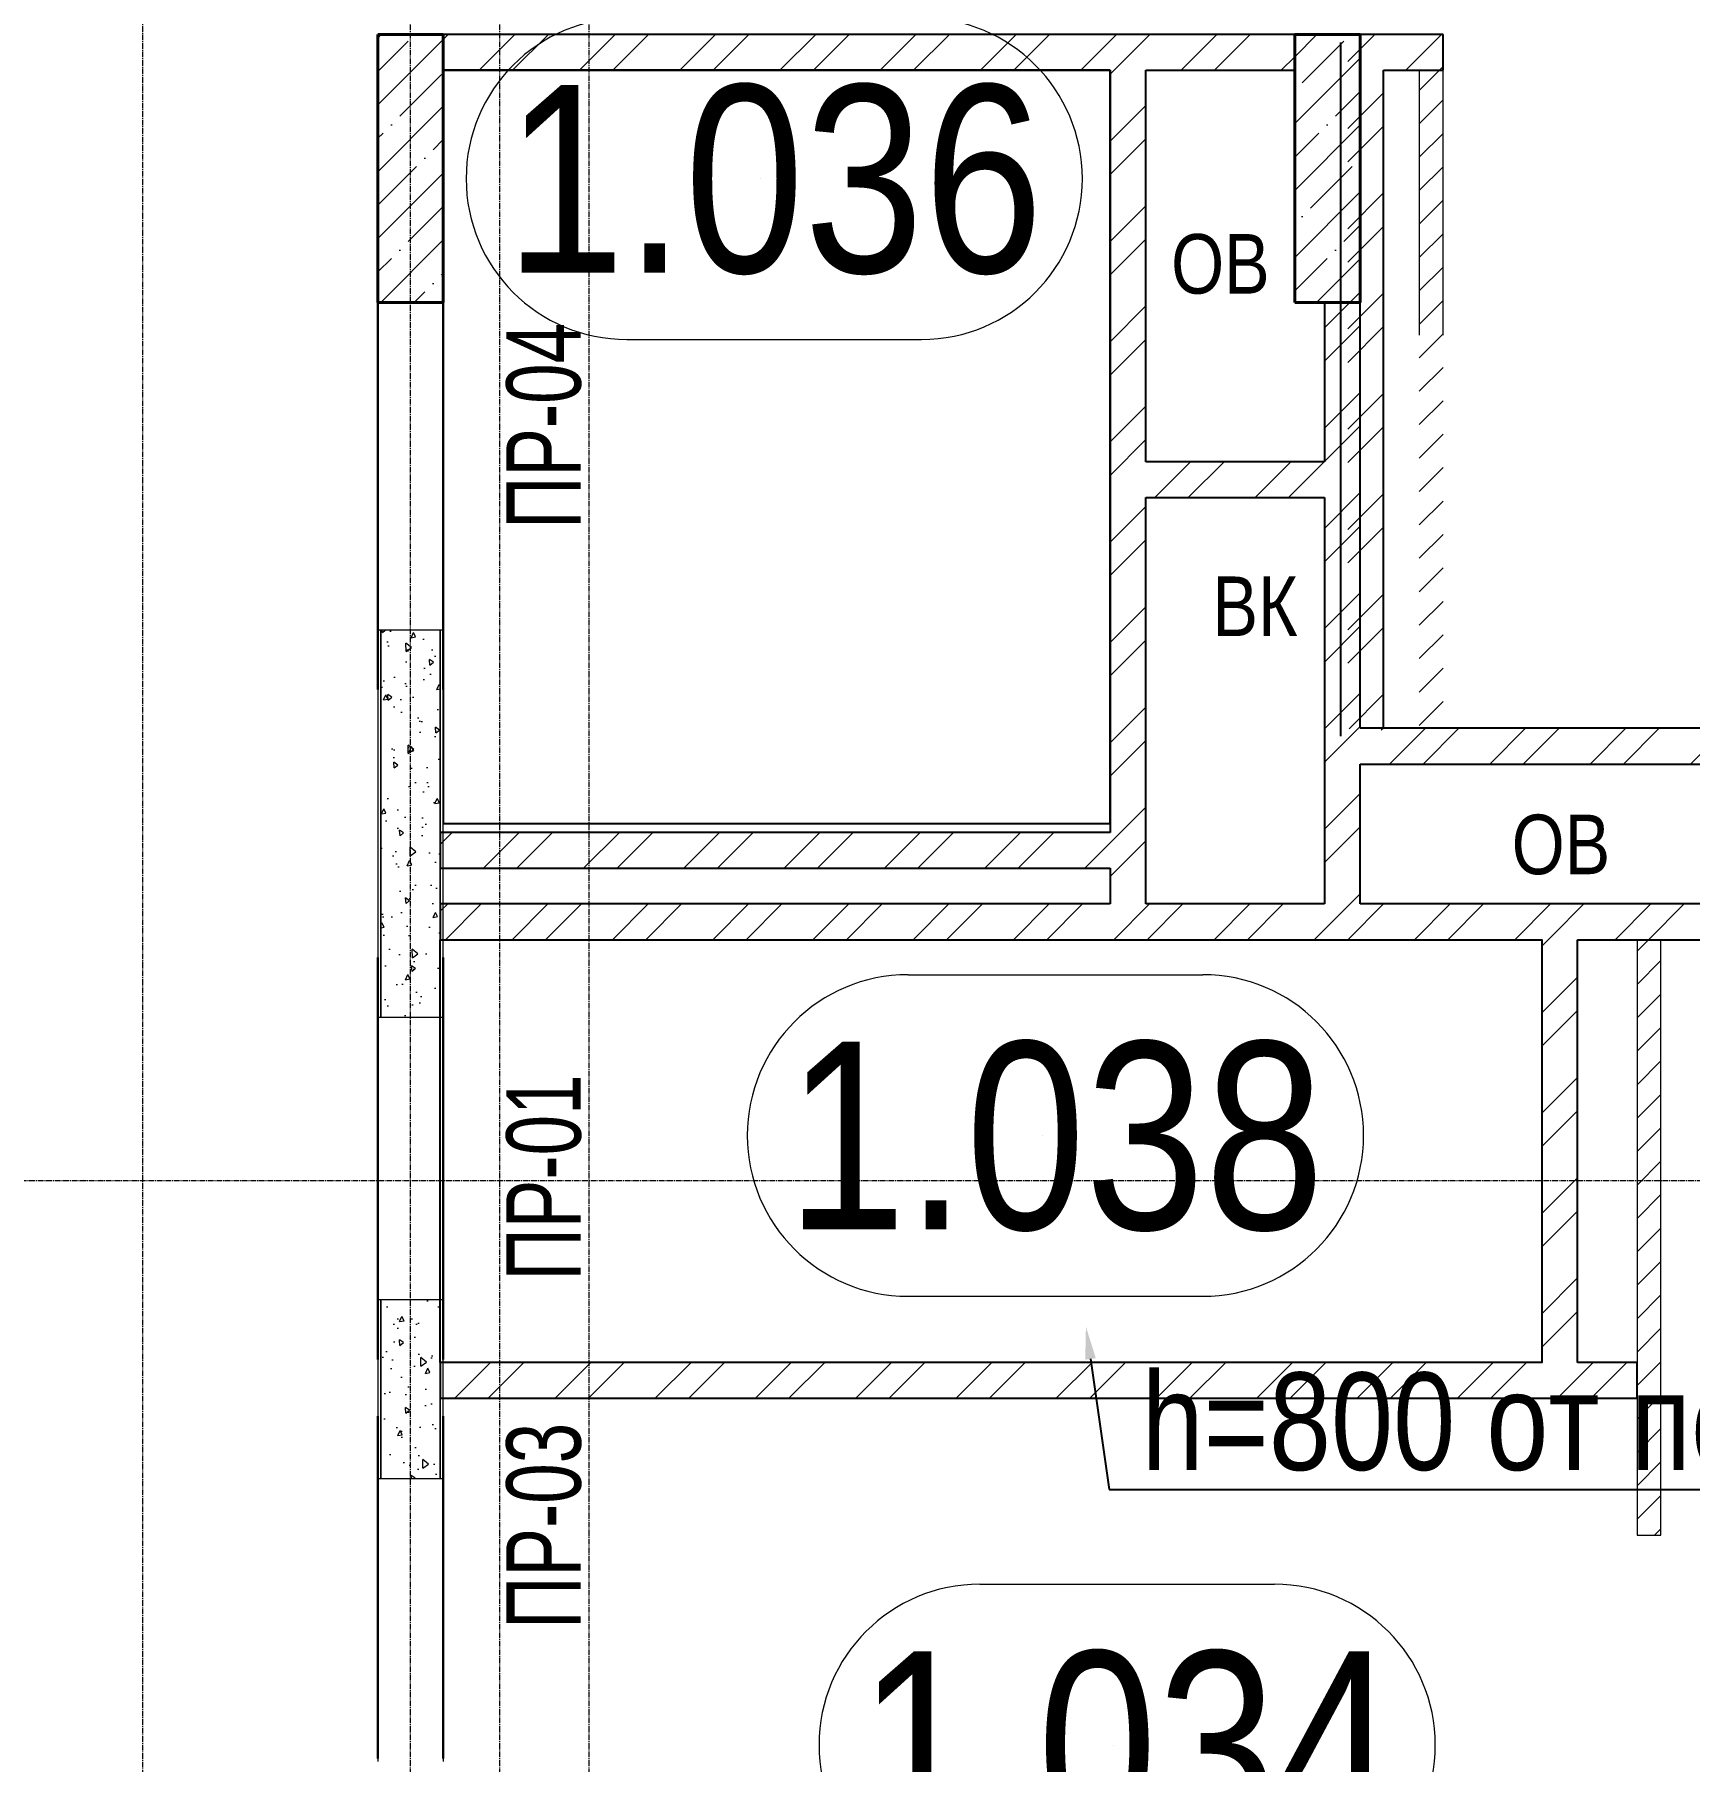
# Model space of a CAD drawing. Header units: millimetres. Extents: x -231292 to 573618, y -153144 to 564035.
# Drawn here: x 19920 to 25479, y -109695 to -103895 of the extents above; entities that cross this region are included whole.
import ezdxf
from ezdxf import colors
from ezdxf.entities.mleader import LeaderData, LeaderLine
from ezdxf.enums import TextEntityAlignment as Align
from ezdxf.math import Vec2, Vec3

# ---------------------------------------------------------------- set-up
doc = ezdxf.new("R2010")
doc.units = ezdxf.units.MM
doc.linetypes.add('CENTER2', pattern=[28.575, 19.05, -3.175, 3.175, -3.175])
doc.linetypes.add('HIDDEN2', pattern=[4.7625, 3.175, -1.5875])
doc.layers.get('0').update_dxf_attribs({"color": 250})
doc.layers.get('Defpoints').update_dxf_attribs({"color": 250})
for name, color, linetype, lineweight in [('АР_Area', 250, 'Continuous', 5), ('АР_Колонны', 250, 'Continuous', 35), ('АР_Стены ГКЛ', 250, 'Continuous', 15), ('АР_Стены ЖБ', 250, 'Continuous', 35), ('АР_Стены кирпич', 250, 'Continuous', 20), ('АР_Стены ПЕНОблок', 250, 'Continuous', 20), ('АР_Тонкая', 250, 'Continuous', 5), ('АР_Штриховка', 250, 'Continuous', 0), ('ВК_Шахты', 5, 'Continuous', 9), ('ОВ_Шахты', 250, 'Continuous', 5), ('РД_Оси_100', 250, 'Continuous', 0)]:
    doc.layers.add(name, color=color, linetype=linetype, lineweight=lineweight)
doc.layers.add('РД_Перемычка инж проемов', color=250, linetype='Continuous')
doc.layers.add('РД_Проем', color=250, linetype='Continuous', lineweight=0, plot=False)
doc.layers.add('РД_проем_инж перемыч_подсчет', color=250, linetype='Continuous', lineweight=30, plot=False)
doc.styles.add('Arial0', font='arial.ttf')
doc.styles.add('style1', font='ARIALN.TTF')
doc.styles.add('ккк', font='isocpeur.ttf', dxfattribs={"width": 0.85, "oblique": 15})
pattern_1 = [(45, (8883.46, -162345.28), (-168.3798, 168.3798), []), (45, (8995.7, -162345.28), (-168.3798, 168.3798), [])]
pattern_2 = [(45, (8883.46, -162345.28), (-112.2532, 112.2532), []), (45, (8995.71, -162345.28), (-112.2532, 112.2532), [198.4375, -39.6875, 0, -39.6875])]

# ---------------------------------------------------------------- blocks, each defined once
blk = doc.blocks.new('MOK-МаркаПом_овал_ареал')
for p, q in [((-2.75, 3), (2.75, 3)), ((-2.75, -3), (2.75, -3))]:
    blk.add_line(p, q)
for centre, radius, start, end in [((-2.75, 0), 3, 90, 270), ((2.75, 0), 3, 270, 90), ((-3.75, 0), 3.5, 0, 0.001)]:
    blk.add_arc(centre, radius, start, end)
at = {"color": 0, "style": 'style1'}
blk.add_attdef('АР-ПОМЕЩЕНИЕ:НОМЕР', text='', height=3.5, dxfattribs=at).set_placement((0, 0), align=Align.MIDDLE)
at = {"layer": 'Defpoints', "color": 2, "style": 'style1'}
blk.add_attdef('АР-ПОМЕЩЕНИЕ:НАИМЕНОВАНИЕ', text='', height=1, dxfattribs=at).set_placement((-0.094, -4.814), align=Align.MIDDLE)
blk = doc.blocks.new('MOK-МаркаПеремычки')
at = {"color": 0, "style": 'ккк', "oblique": 15, "width": 0.85}
blk.add_attdef('АР-ПРОЕМ:ПЕРЕМЫЧКА', text='', height=2.5, dxfattribs=at).set_placement((0, 0), align=Align.MIDDLE)
blk = doc.blocks.new('оси_рен')
at = {"layer": 'РД_Оси_100', "color": 251, "linetype": 'CENTER2', "true_color": 0x636466}
blk.add_line((1225207.916, 177013.25), (1189697.958, 177013.25), dxfattribs=at)
for points in [[(1207052.916, 223268.25), (1207052.916, 135558.25)], [(1207952.916, 135558.25), (1207952.916, 223268.25)], [(1208252.916, 135558.25), (1208252.916, 223268.25)], [(1208552.916, 135558.25), (1208552.916, 223268.25)]]:
    blk.add_lwpolyline(points, dxfattribs=at)

msp = doc.modelspace()

# ---------------------------------------------------------------- hatches: boundary and pattern name
at = {"layer": 'АР_Штриховка', "linetype": 'Continuous', "lineweight": 5, "true_color": 0x000000}
h = msp.add_hatch(dxfattribs=at)
h.set_pattern_fill('ANSI35', color=18, scale=25, style=0)
h.set_pattern_definition(pattern_2)
h.paths.add_polyline_path([(21073.458, -104795.283), (21293.458, -104795.283), (21293.458, -103895.283), (21073.458, -103895.283)], flags=0)
at = {"layer": 'АР_Штриховка', "linetype": 'Continuous', "lineweight": 0, "true_color": 0x000000}
h = msp.add_hatch(dxfattribs=at)
h.set_pattern_fill('ANSI32', color=18, scale=25, angle=-360, style=0)
h.set_pattern_definition(pattern_1)
h.paths.add_polyline_path([(21293.458, -103895.283), (21293.458, -104015.283), (23533.458, -104015.283), (23573.458, -103985.283), (23533.458, -103895.283)], flags=0)
h.paths.add_polyline_path([(23533.458, -103895.283), (23573.458, -103985.283), (23653.458, -104015.283), (24153.459, -104015.283), (24153.459, -103895.283)], flags=0)
at = {"layer": 'АР_Штриховка', "linetype": 'Continuous', "lineweight": 5, "true_color": 0x000000}
h = msp.add_hatch(dxfattribs=at)
h.set_pattern_fill('ANSI35', color=18, scale=25, style=0)
h.set_pattern_definition(pattern_2)
h.paths.add_polyline_path([(24153.459, -104795.283), (24373.459, -104795.283), (24373.459, -103895.283), (24153.459, -103895.283)], flags=0)
at = {"layer": 'АР_Штриховка', "linetype": 'Continuous', "lineweight": 0, "true_color": 0x000000}
h = msp.add_hatch(dxfattribs=at)
h.set_pattern_fill('ANSI32', color=18, scale=25, style=0)
h.set_pattern_definition([(45, (7281.64, -162345.28), (-168.3798, 168.3798), []), (45, (7393.9, -162345.28), (-168.3798, 168.3798), [])])
h.paths.add_polyline_path([(24331.636, -103895.283), (24451.636, -104015.283), (24651.635, -104015.283), (24651.635, -103895.283)], flags=0)
h = msp.add_hatch(dxfattribs=at)
h.set_pattern_fill('ANSI32', color=18, scale=25, style=0)
h.set_pattern_definition([(45, (7281.64, -162345.28), (-168.3798, 168.3798), []), (45, (7393.9, -162345.28), (-168.3798, 168.3798), [])])
h.paths.add_polyline_path([(24331.636, -106225.283), (24411.636, -106255.283), (24451.636, -106225.283), (24451.636, -104015.283), (24331.636, -103895.283)], flags=0)
h = msp.add_hatch(dxfattribs=at)
h.set_pattern_fill('ANSI32', color=18, scale=25, angle=-360, style=0)
h.set_pattern_definition(pattern_1)
h.paths.add_polyline_path([(23653.458, -104015.283), (23573.458, -103985.283), (23533.458, -104015.283), (23533.458, -105450.05), (23623.458, -105410.05), (23653.458, -105330.05)], flags=0)
h.paths.add_polyline_path([(23653.458, -105450.05), (23623.458, -105410.05), (23533.458, -105450.05), (23533.458, -106575.283), (23563.458, -106615.283), (23653.458, -106575.283)], flags=0)
h.paths.add_polyline_path([(23653.458, -106575.283), (23563.458, -106615.283), (23533.458, -106695.283), (23533.458, -106815.283), (23573.458, -106845.283), (23653.458, -106815.283)], flags=0)
at = {"layer": 'АР_Штриховка', "linetype": 'Continuous', "lineweight": 0, "ltscale": 0.5, "true_color": 0x000000}
h = msp.add_hatch(dxfattribs=at)
h.set_pattern_fill('ANSI31', color=18, scale=25, style=0)
h.set_pattern_definition([(45, (7281.635, -162345.28), (-56.1266, 56.1266), [])])
h.paths.add_polyline_path([(24571.635, -106225.283), (24651.635, -106225.283), (24651.635, -104905.283), (24571.635, -104905.283)], flags=0)
h.paths.add_polyline_path([(24571.635, -104905.283), (24651.635, -104905.283), (24651.635, -104015.283), (24571.635, -104015.283)], flags=0)
at = {"layer": 'АР_Штриховка', "linetype": 'Continuous', "lineweight": 0, "true_color": 0x000000}
h = msp.add_hatch(dxfattribs=at)
h.set_pattern_fill('ANSI32', color=18, scale=25, angle=-360, style=0)
h.set_pattern_definition([(45, (8883.46, -162345.28), (-168.3798, 168.3798), []), (45, (8995.7, -162345.28), (-168.3798, 168.3798), [])])
h.paths.add_polyline_path([(24373.459, -104795.283), (24253.459, -104795.283), (24253.459, -105330.051), (24283.459, -105410.051), (24373.459, -105450.051)], flags=0)
h.paths.add_polyline_path([(24373.459, -105450.051), (24283.459, -105410.051), (24253.459, -105450.051), (24253.458, -106345.283), (24343.458, -106305.283), (24373.458, -106225.283)], flags=0)
h.paths.add_polyline_path([(24373.458, -106345.283), (24343.458, -106305.283), (24253.458, -106345.283), (24253.458, -106815.283), (24293.458, -106845.283), (24373.458, -106815.283)], flags=0)
h = msp.add_hatch(dxfattribs=at)
h.set_pattern_fill('ANSI32', color=18, scale=25, angle=-360, style=0)
h.set_pattern_definition(pattern_1)
h.paths.add_polyline_path([(23653.458, -105330.05), (23623.458, -105410.05), (23653.458, -105450.05), (24253.459, -105450.051), (24283.459, -105410.051), (24253.459, -105330.051)], flags=0)
h = msp.add_hatch(dxfattribs=at)
h.set_pattern_fill('AR-CONC', color=18, angle=-315, style=0)
h.set_pattern_definition([(95, (8883.46, -162345.28), (140.09465, 117.55338), [19.05, -209.55]), (40, (8883.46, -162345.28), (-160.01845, 110.1767), [15.24, -167.6406]), (145.45144, (8895.13, -162335.49), (-19.9238, 227.7301), [16.19, -178.09024]), (91.1842, (8847.54, -162309.36), (221.4102, 161.9534), [28.575, -314.325]), (141.63556, (8866, -162295.87), (-7.0866, 342.8268), [24.285, -267.1356]), (36.18415, (8847.54, -162309.36), (-7.0866, 342.8268), [22.86, -251.4597]), (66, (8874.48, -162300.38), (179.51998, 34.89515), [19.05, -209.55]), (11, (8874.48, -162300.38), (-86.5399, 173.9412), [15.24, -167.64]), (116.45145, (8889.44, -162297.47), (92.98005, 208.83634), [16.19, -178.08994]), (82.5, (8883.46, -162345.28), (-57.60547, 61.97341), [0, -165.608, 0, -170.18, 0, -168.275]), (52.5, (8883.46, -162345.28), (-23.58973, 118.087), [0, -97.028, 0, -161.798, 0, -64.135]), (12.5, (8843.406, -162385.335), (99.92786, 91.826196), [0, -63.5, 0, -198.12, 0, -262.89]), (2.5, (8825.45, -162403.3), (86.7639, 122.7224), [0, -82.55, 0, -131.572, 0, -186.69])])
h.paths.add_polyline_path([(21283.458, -105895.283), (21083.458, -105895.283), (21083.458, -107195.283), (21283.458, -107195.283)], flags=0)
h.paths.add_polyline_path([(21283.458, -108145.283), (21083.458, -108145.283), (21083.458, -108745.283), (21283.458, -108745.283)], flags=0)
h = msp.add_hatch(dxfattribs=at)
h.set_pattern_fill('ANSI32', color=18, scale=25, style=0)
h.set_pattern_definition([(45, (8883.46, -162345.28), (-168.3798, 168.3798), []), (45, (8995.7, -162345.28), (-168.3798, 168.3798), [])])
h.paths.add_polyline_path([(24373.458, -106225.283), (24343.458, -106305.283), (24373.458, -106345.283), (26053.459, -106345.283), (26013.459, -106255.283), (25933.459, -106225.283)], flags=0)
h.paths.add_polyline_path([(26053.459, -106225.283), (26013.459, -106255.283), (26053.459, -106345.283), (28883.458, -106345.283), (28883.458, -106225.283)], flags=0)
h = msp.add_hatch(dxfattribs=at)
h.set_pattern_fill('ANSI32', color=18, scale=25, angle=360, style=0)
h.set_pattern_definition(pattern_1)
h.paths.add_polyline_path([(23533.458, -106695.283), (23563.458, -106615.283), (23533.458, -106575.283), (21283.458, -106575.283), (21283.458, -106695.283)], flags=0)
h = msp.add_hatch(dxfattribs=at)
h.set_pattern_fill('ANSI32', color=18, scale=25, angle=360, style=0)
h.set_pattern_definition(pattern_1)
h.paths.add_polyline_path([(28883.458, -106935.283), (28883.458, -106815.283), (25103.458, -106815.283), (25063.458, -106905.283), (25103.458, -106935.283)], flags=0)
h.paths.add_polyline_path([(24983.458, -106935.283), (25063.458, -106905.283), (25103.458, -106815.283), (24373.458, -106815.283), (24293.458, -106845.283), (24253.458, -106935.283)], flags=0)
h.paths.add_polyline_path([(24253.458, -106935.283), (24293.458, -106845.283), (24253.458, -106815.283), (23653.458, -106815.283), (23573.458, -106845.283), (23533.458, -106935.283)], flags=0)
h.paths.add_polyline_path([(23533.458, -106935.283), (23573.458, -106845.283), (23533.458, -106815.283), (21283.458, -106815.283), (21283.458, -106935.283)], flags=0)
h = msp.add_hatch(dxfattribs=at)
h.set_pattern_fill('ANSI32', color=18, scale=25, style=0)
h.set_pattern_definition([(45, (8883.46, -162345.28), (-168.3798, 168.3798), []), (45, (8995.7, -162345.28), (-168.3798, 168.3798), [])])
h.paths.add_polyline_path([(24983.458, -108355.283), (25063.458, -108385.283), (25103.458, -108355.283), (25103.458, -106935.283), (25063.458, -106905.283), (24983.458, -106935.283)], flags=0)
at = {"layer": 'АР_Штриховка', "linetype": 'Continuous', "lineweight": 0, "ltscale": 0.5, "true_color": 0x000000}
h = msp.add_hatch(dxfattribs=at)
h.set_pattern_fill('ANSI31', color=18, scale=25, style=0)
h.set_pattern_definition([(45, (8883.46, -162345.28), (-56.1266, 56.1266), [])])
h.paths.add_polyline_path([(25303.458, -108935.283), (25383.458, -108935.283), (25383.458, -108255.283), (25303.458, -108255.283)], flags=0)
h.paths.add_polyline_path([(25303.458, -108255.283), (25383.458, -108255.283), (25383.458, -106935.283), (25303.458, -106935.283)], flags=0)
at = {"layer": 'АР_Штриховка', "linetype": 'Continuous', "lineweight": 0, "true_color": 0x000000}
h = msp.add_hatch(dxfattribs=at)
h.set_pattern_fill('ANSI32', color=18, scale=25, style=0)
h.set_pattern_definition([(45, (8883.46, -162345.28), (-168.3798, 168.3798), []), (45, (8995.7, -162345.28), (-168.3798, 168.3798), [])])
h.paths.add_polyline_path([(21283.458, -108355.283), (21283.458, -108475.283), (25103.458, -108475.283), (25063.458, -108385.283), (24983.458, -108355.283)], flags=0)
h.paths.add_polyline_path([(25103.458, -108355.283), (25063.458, -108385.283), (25103.458, -108475.283), (25303.458, -108475.283), (25303.458, -108355.283)], flags=0)

# ---------------------------------------------------------------- linework, layer by layer
for points in [[(23533.458, -104015.283), (21293.458, -104015.283), (21293.458, -106545.283), (23533.458, -106545.283)], [(21283.458, -106935.283), (24983.458, -106935.283), (24983.458, -108355.283), (21283.458, -108355.283)]]:
    msp.add_lwpolyline(points, close=True)
at = {"layer": 'АР_Колонны', "color": 18, "linetype": 'HIDDEN2', "lineweight": 25, "true_color": 0x000000}
for p, q in [((21073.458, -103895.283), (21293.458, -103895.283)), ((21073.458, -104795.283), (21073.458, -103895.283)), ((21293.458, -103895.283), (21293.458, -104795.283)), ((24153.459, -103895.283), (24373.459, -103895.283)), ((24153.459, -104795.283), (24153.459, -103895.283)), ((24373.459, -103895.283), (24373.459, -104795.283)), ((21293.458, -104795.283), (21073.458, -104795.283)), ((24373.459, -104795.283), (24153.459, -104795.283))]:
    msp.add_line(p, q, dxfattribs=at)
at = {"layer": 'АР_Колонны', "color": 18, "linetype": 'Continuous', "lineweight": 30, "true_color": 0x000000}
for p, q in [((21293.458, -103895.283), (21073.458, -103895.283)), ((21073.458, -103895.283), (21073.458, -104795.283)), ((21293.458, -104795.283), (21293.458, -103895.283)), ((24373.459, -103895.283), (24153.459, -103895.283)), ((24153.459, -103895.283), (24153.459, -104795.283)), ((24373.459, -104795.283), (24373.459, -103895.283)), ((21073.458, -104795.283), (21293.458, -104795.283)), ((24153.459, -104795.283), (24373.459, -104795.283))]:
    msp.add_line(p, q, dxfattribs=at)
at = {"layer": 'АР_Стены ЖБ', "color": 18, "linetype": 'Continuous', "lineweight": 40, "true_color": 0x000000}
for p, q in [((21293.458, -103895.283), (21073.458, -103895.283)), ((21073.458, -103895.283), (21073.458, -104795.283)), ((21293.458, -104795.283), (21293.458, -103895.283)), ((24373.459, -103895.283), (24153.459, -103895.283)), ((24153.459, -103895.283), (24153.459, -104795.283)), ((24373.459, -104795.283), (24373.459, -103895.283)), ((21073.458, -104795.283), (21293.458, -104795.283)), ((24153.459, -104795.283), (24373.459, -104795.283))]:
    msp.add_line(p, q, dxfattribs=at)
at = {"layer": 'АР_Стены кирпич', "color": 18, "linetype": 'Continuous', "lineweight": 25, "true_color": 0x000000}
for p, q in [((21293.458, -103895.283), (21293.458, -104015.283)), ((23533.458, -103895.283), (21293.458, -103895.283)), ((24153.459, -103895.283), (23533.458, -103895.283)), ((24153.459, -104015.283), (24153.459, -103895.283)), ((24307.083, -103922.268), (24307.083, -106252.268)), ((24651.635, -103895.283), (24331.636, -103895.283)), ((24651.635, -104015.283), (24651.635, -103895.283)), ((21293.458, -104015.283), (23533.458, -104015.283)), ((23533.458, -104015.283), (23533.458, -105450.05)), ((23653.458, -105330.05), (23653.458, -104015.283)), ((23653.458, -104015.283), (24153.459, -104015.283)), ((24451.636, -104015.283), (24651.635, -104015.283)), ((24451.636, -106225.283), (24451.636, -104015.283)), ((24373.459, -104795.283), (24253.459, -104795.283)), ((24253.459, -104795.283), (24253.459, -105330.051)), ((24373.459, -105450.051), (24373.459, -104795.283)), ((24253.459, -105330.051), (23653.458, -105330.05)), ((23533.458, -105450.05), (23533.458, -106575.283)), ((23653.458, -106575.283), (23653.458, -105450.05)), ((23653.458, -105450.05), (24253.459, -105450.051)), ((24253.459, -105450.051), (24253.458, -106345.283)), ((24373.458, -106225.283), (24373.459, -105450.051)), ((25933.459, -106225.283), (24373.458, -106225.283)), ((24253.458, -106345.283), (24253.458, -106815.283)), ((24373.458, -106345.283), (26053.459, -106345.283)), ((24373.458, -106815.283), (24373.458, -106345.283)), ((23533.458, -106575.283), (21283.458, -106575.283)), ((21283.458, -106575.283), (21283.458, -106695.283)), ((23653.458, -106815.283), (23653.458, -106575.283)), ((21283.458, -106695.283), (23533.458, -106695.283)), ((23533.458, -106695.283), (23533.458, -106815.283)), ((23533.458, -106815.283), (21283.458, -106815.283)), ((21283.458, -106815.283), (21283.458, -106935.283)), ((24253.458, -106815.283), (23653.458, -106815.283)), ((25103.458, -106815.283), (24373.458, -106815.283)), ((28883.458, -106815.283), (25103.458, -106815.283)), ((21283.458, -106935.283), (23533.458, -106935.283)), ((23533.458, -106935.283), (24253.458, -106935.283)), ((24253.458, -106935.283), (24983.458, -106935.283)), ((24983.458, -106935.283), (24983.458, -108355.283)), ((25103.458, -106935.283), (28883.458, -106935.283)), ((25103.458, -108355.283), (25103.458, -106935.283)), ((21283.458, -108355.283), (21283.458, -108475.283)), ((24983.458, -108355.283), (21283.458, -108355.283)), ((25303.458, -108355.283), (25103.458, -108355.283)), ((25303.458, -108475.283), (25303.458, -108355.283)), ((21283.458, -108475.283), (25103.458, -108475.283)), ((25103.458, -108475.283), (25303.458, -108475.283))]:
    msp.add_line(p, q, dxfattribs=at)
at = {"layer": 'АР_Стены ПЕНОблок', "color": 18, "linetype": 'Continuous', "lineweight": 20, "true_color": 0x000000}
for p, q in [((24651.635, -104015.283), (24571.635, -104015.283)), ((24571.635, -104015.283), (24571.635, -104905.283)), ((24651.635, -104905.283), (24651.635, -104015.283)), ((21283.458, -105895.283), (21083.458, -105895.283)), ((21083.458, -105895.283), (21083.458, -107195.283)), ((21283.458, -107195.283), (21283.458, -105895.283)), ((25383.458, -106935.283), (25303.458, -106935.283)), ((25303.458, -106935.283), (25303.458, -108255.283)), ((25383.458, -108255.283), (25383.458, -106935.283)), ((21083.458, -107195.283), (21283.458, -107195.283)), ((21283.458, -108145.283), (21083.458, -108145.283)), ((21083.458, -108145.283), (21083.458, -108745.283)), ((21283.458, -108745.283), (21283.458, -108145.283)), ((25303.458, -108255.283), (25303.458, -108935.283)), ((25383.458, -108935.283), (25383.458, -108255.283)), ((21083.458, -108745.283), (21283.458, -108745.283)), ((25303.458, -108935.283), (25383.458, -108935.283))]:
    msp.add_line(p, q, dxfattribs=at)
at = {"layer": 'АР_Тонкая', "color": 18, "linetype": 'Continuous', "lineweight": 0, "true_color": 0x000000}
for p, q in [((21083.458, -105895.283), (21073.458, -105895.283)), ((21073.458, -105895.283), (21073.458, -107195.283)), ((21083.458, -107195.283), (21083.458, -105895.283)), ((21293.458, -105895.283), (21283.458, -105895.283)), ((21283.458, -105895.283), (21283.458, -107195.283)), ((21293.458, -107195.283), (21293.458, -105895.283)), ((21073.458, -107195.283), (21083.458, -107195.283)), ((21283.458, -107195.283), (21293.458, -107195.283)), ((21083.458, -108145.283), (21073.458, -108145.283)), ((21073.458, -108145.283), (21073.458, -108745.283)), ((21083.458, -108745.283), (21083.458, -108145.283)), ((21293.458, -108145.283), (21283.458, -108145.283)), ((21283.458, -108145.283), (21283.458, -108745.283)), ((21293.458, -108745.283), (21293.458, -108145.283)), ((21073.458, -108745.283), (21083.458, -108745.283)), ((21283.458, -108745.283), (21293.458, -108745.283))]:
    msp.add_line(p, q, dxfattribs=at)
at = {"layer": 'РД_Проем', "color": 18, "linetype": 'Continuous', "lineweight": 0, "true_color": 0x000000}
for p, q in [((21073.458, -104795.283), (21073.458, -105895.283)), ((21293.458, -104795.283), (21293.458, -105895.283)), ((21073.458, -107195.283), (21073.458, -108145.283)), ((21293.458, -107195.283), (21293.458, -108145.283)), ((21073.458, -108745.283), (21073.458, -109695.283)), ((21293.458, -108745.283), (21293.458, -109695.283))]:
    msp.add_line(p, q, dxfattribs=at)
at = {"layer": 'РД_проем_инж перемыч_подсчет', "color": 18, "linetype": 'Continuous', "lineweight": 30, "true_color": 0x000000}
for p, q in [((21073.458, -104795.283), (21073.458, -106095.283)), ((21293.458, -104795.283), (21293.458, -106095.283)), ((21073.458, -106995.283), (21073.458, -108345.283)), ((21293.458, -106995.283), (21293.458, -108345.283)), ((21073.458, -108535.283), (21073.458, -109685.283)), ((21293.458, -108535.283), (21293.458, -109685.283))]:
    msp.add_line(p, q, dxfattribs=at)

# ---------------------------------------------------------------- block references
at = {"rotation": 359.999868838025}
msp.add_blockref('оси_рен', (-1186769.82, -284755.728), dxfattribs=at)
at = {"layer": 'АР_Area', "color": 18, "linetype": 'Continuous', "lineweight": 5, "true_color": 0x000000}
ref = msp.add_blockref('MOK-МаркаПом_овал_ареал', (22405.199, -104379.494), dxfattribs=dict(at, xscale=180, yscale=180, zscale=80))
ref.add_attrib('АР-ПОМЕЩЕНИЕ:НОМЕР', '1.036', dxfattribs={"layer": '0', "color": 0, "height": 630, "style": 'style1'}).set_placement((22405.199, -104379.494), align=Align.MIDDLE)
ref = msp.add_blockref('MOK-МаркаПом_овал_ареал', (23349.706, -107592.905), dxfattribs=dict(at, xscale=180, yscale=180, zscale=80))
ref.add_attrib('АР-ПОМЕЩЕНИЕ:НОМЕР', '1.038', dxfattribs={"layer": '0', "color": 0, "height": 630, "style": 'style1'}).set_placement((23349.706, -107592.905), align=Align.MIDDLE)
ref = msp.add_blockref('MOK-МаркаПом_овал_ареал', (23590.553, -109640.063), dxfattribs=dict(at, xscale=180, yscale=180, zscale=80))
ref.add_attrib('АР-ПОМЕЩЕНИЕ:НОМЕР', '1.034', dxfattribs={"layer": '0', "color": 0, "height": 630, "style": 'style1'}).set_placement((23590.553, -109640.063), align=Align.MIDDLE)
at = {"layer": 'РД_Перемычка инж проемов', "color": 18, "linetype": 'Continuous', "lineweight": -3, "true_color": 0x000000}
ref = msp.add_blockref('MOK-МаркаПеремычки', (21630.092, -105209.719, 200), dxfattribs=dict(at, xscale=100, yscale=100, zscale=100, rotation=89.99999999999999))
ref.add_attrib('АР-ПРОЕМ:ПЕРЕМЫЧКА', 'ПР-04', dxfattribs={"layer": '0', "color": 0, "height": 250, "rotation": 90, "style": 'Arial0', "width": 0.7}).set_placement((21630.092, -105209.719, 200), align=Align.MIDDLE)
ref = msp.add_blockref('MOK-МаркаПеремычки', (21630.092, -107733.921, 200), dxfattribs=dict(at, xscale=100, yscale=100, zscale=100, rotation=89.99999999999999))
ref.add_attrib('АР-ПРОЕМ:ПЕРЕМЫЧКА', 'ПР-01', dxfattribs={"layer": '0', "color": 0, "height": 250, "rotation": 90, "style": 'Arial0', "width": 0.7}).set_placement((21630.092, -107733.921, 200), align=Align.MIDDLE)
ref = msp.add_blockref('MOK-МаркаПеремычки', (21630.092, -108903.921, 200), dxfattribs=dict(at, xscale=100, yscale=100, zscale=100, rotation=89.99999999999999))
ref.add_attrib('АР-ПРОЕМ:ПЕРЕМЫЧКА', 'ПР-03', dxfattribs={"layer": '0', "color": 0, "height": 250, "rotation": 90, "style": 'Arial0', "width": 0.7}).set_placement((21630.092, -108903.921, 200), align=Align.MIDDLE)

# ---------------------------------------------------------------- texts
at = {"layer": 'ВК_Шахты', "color": 18, "lineweight": 50, "true_color": 0x000000, "style": 'style1'}
msp.add_text('ВК', height=200, dxfattribs=at).set_placement((23877.299, -105915.488))
at = {"layer": 'ОВ_Шахты', "color": 18, "lineweight": 50, "true_color": 0x000000, "style": 'style1'}
for p in [(23738.111, -104765.351), (24882.081, -106715.351)]:
    msp.add_text('ОВ', height=200, dxfattribs=at).set_placement(p)

# ---------------------------------------------------------------- leaders
at = {"layer": 'АР_Стены ГКЛ', "ltscale": 100}
ml = msp.add_multileader_mtext('Standard', dxfattribs=at)
ml.set_content('h=800 от пола', color=256, style='style1')
ml.set_leader_properties(color=256)
ml.build(insert=Vec2(0, 0))
ml.multileader.update_dxf_attribs({"has_dogleg": 0, "text_left_attachment_type": 6, "text_right_attachment_type": 6, "arrow_head_size": 109.152, "scale": 100})
ctx = ml.context
ctx.base_point, ctx.scale, ctx.char_height, ctx.arrow_head_size, ctx.landing_gap_size, ctx.plane_origin, ctx.plane_x_axis, ctx.plane_y_axis = Vec3(23529.931, -108782.008), 100, 327.45629, 109.152, 109.152, Vec3(45772.047, -102193.424), Vec3(1, 0.00000001), Vec3(-0.00000001, 1)
ctx.left_attachment, ctx.right_attachment = 6, 6
notes = []
notes.append((ctx, [(1, (1, 1, 0), (21783.497, -108782.008), (1, 0.00000001), 1746.434, [(0, [(23452.141, -108235.283)], 0, [])])]))
ctx.mtext.insert, ctx.mtext.text_direction, ctx.mtext.rotation, ctx.mtext.flow_direction = Vec3(23639.083, -108389.061), Vec3(1, 0.00000001), 0.00000001, 5
for ctx, leaders in notes:
    for number, flags, end, landing, length, lines in leaders:
        leader = LeaderData()
        leader.index, (leader.has_last_leader_line, leader.has_dogleg_vector, leader.attachment_direction) = number, flags
        leader.last_leader_point, leader.dogleg_vector, leader.dogleg_length = Vec3(end), Vec3(landing), length
        for number, points, colour, breaks in lines:
            line = LeaderLine()
            line.index, line.vertices, line.color, line.breaks = number, Vec3.list(points), colors.encode_raw_color(colour), breaks
            leader.lines.append(line)
        ctx.leaders.append(leader)

doc.saveas('drawing.dxf')
